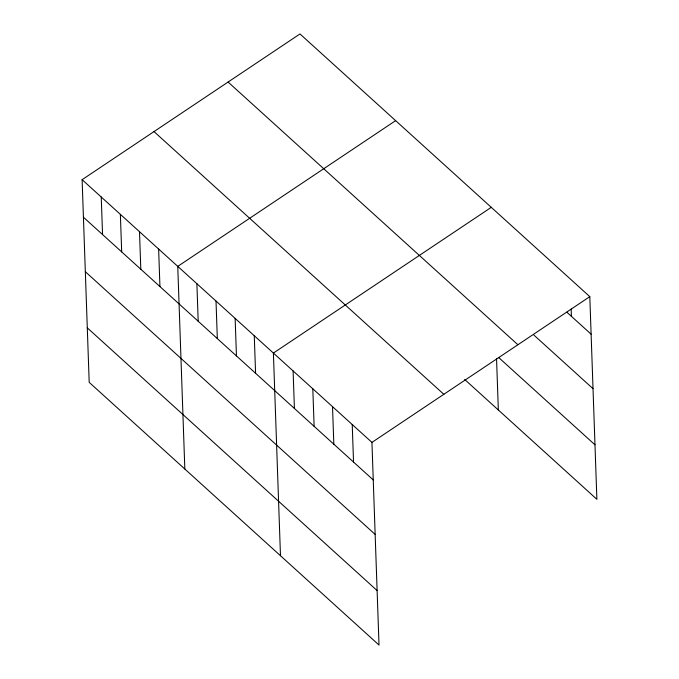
<?xml version="1.0" encoding="UTF-8"?>
<svg xmlns="http://www.w3.org/2000/svg" width="679" height="679" viewBox="0 0 679 679"><rect width="100%" height="100%" fill="white"/><g stroke="black" fill="none" stroke-linecap="round" stroke-linejoin="round"><path stroke-width="1.02" d="M82.117 179.68L371.939 442.394L379.018 645.05L89.195 382.345L82.117 179.68L299.982 33.95L589.805 296.655L596.883 499.32L464.682 379.476M395.628 120.641L177.754 266.38L184.832 469.036M491.265 207.341L273.399 353.072L280.478 555.728M371.939 442.394L589.805 296.655M566.863 312.204L591.12 334.187M533.898 335.087L593.022 388.677M228.085 82.04L517.907 344.754M498.717 357.561L594.982 444.821M154.014 131.59L443.837 394.304M83.424 217.212L373.246 479.926M85.325 271.71L375.147 534.415M87.285 327.847L377.108 590.56M571.158 309.03L571.412 316.321M496.544 358.529L498.344 409.997M352.231 424.528L353.538 462.059M332.523 406.662L333.83 444.193M312.815 388.795L314.122 426.327M293.107 370.938L294.414 408.469M254.269 335.732L255.584 373.263M235.138 318.392L236.453 355.923M216.015 301.052L217.322 338.583M196.885 283.72L198.192 321.243M158.631 249.04L159.938 286.572M139.501 231.7L140.808 269.232M120.37 214.36L121.685 251.892M101.239 197.02L102.554 234.552"/></g></svg>
